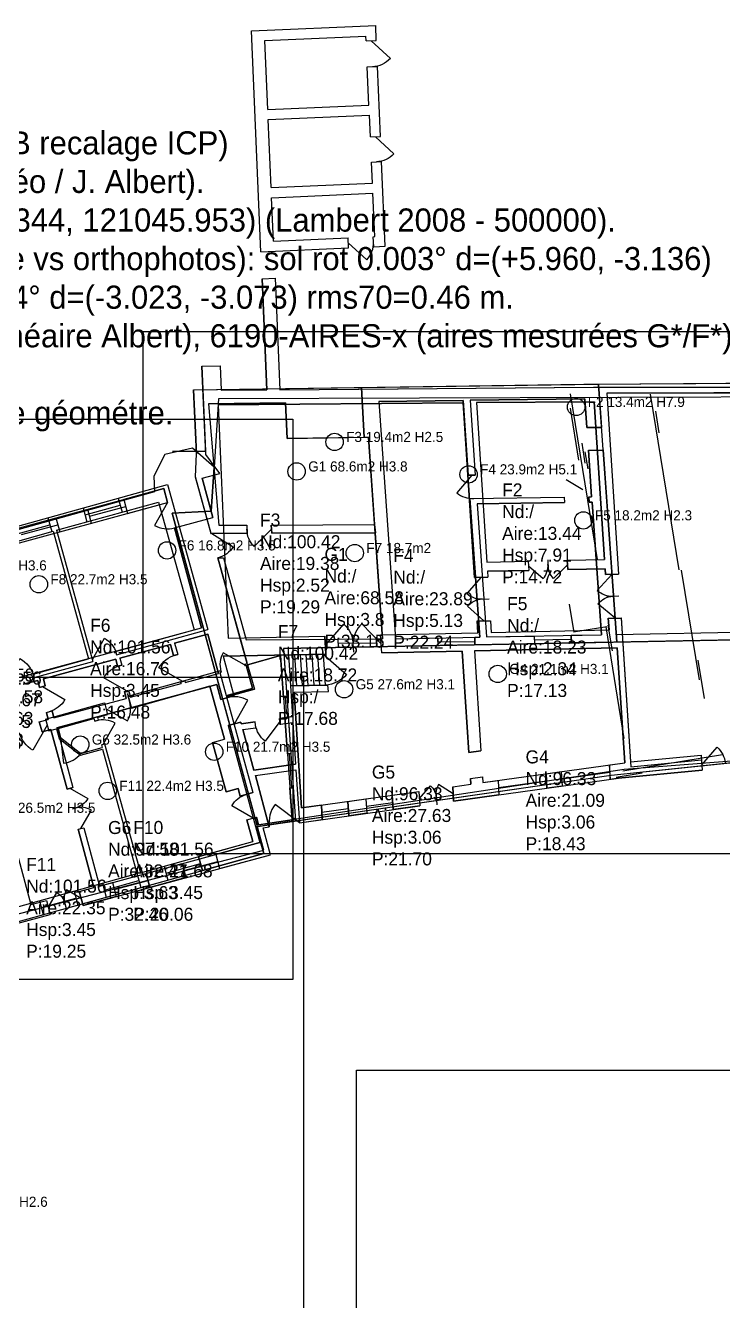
# Model space of a CAD drawing. Header units: metres. Extents: x -105 to 86, y -73 to 82.
# Drawn here: x -15.69 to 8.43, y -8.45 to 35.66 of the extents above; entities that cross this region are included whole.
import ezdxf

# ---------------------------------------------------------------- set-up
doc = ezdxf.new("R2010")
doc.units = ezdxf.units.M
for name, color, linetype in [('6190-AIRES-0', 1, 'Continuous'), ('6190-AIRES-1', 6, 'Continuous'), ('6190-PLAN-0', 1, 'Continuous'), ('6190-PLAN-1', 6, 'Continuous'), ('NAVVIS-FOOTPRINT', 5, 'Continuous'), ('NAVVIS-MURS-0', 7, 'Continuous'), ('NAVVIS-MURS-1', 4, 'Continuous'), ('NAVVIS-PLAN-0', 8, 'Continuous'), ('NAVVIS-PLAN-1', 8, 'Continuous'), ('NAVVIS-ROOM-0', 3, 'Continuous'), ('NAVVIS-ROOM-1', 3, 'Continuous'), ('OVERLAY-NOTES', 7, 'Continuous')]:
    doc.layers.add(name, color=color, linetype=linetype)
picture_1 = doc.add_image_def('image1.png', size_in_pixel=(1632, 2740))
picture_2 = doc.add_image_def('image2.png', size_in_pixel=(1632, 2740))
picture_3 = doc.add_image_def('image3.png', size_in_pixel=(2796, 2789))
picture_4 = doc.add_image_def('image4.png', size_in_pixel=(2796, 2789))
picture_5 = doc.add_image_def('image5.png', size_in_pixel=(2790, 1229))
picture_6 = doc.add_image_def('image6.png', size_in_pixel=(2790, 1229))
picture_7 = doc.add_image_def('image9.png', size_in_pixel=(1883, 1937))
picture_8 = doc.add_image_def('image10.png', size_in_pixel=(1883, 1937))

msp = doc.modelspace()

# ---------------------------------------------------------------- linework, layer by layer
at = {"layer": '6190-PLAN-0'}
for p, q in [((-7.885, 35.47), (-3.589, 35.657)), ((-7.554, 27.837), (-7.885, 35.47)), ((-7.421, 35.14), (-3.924, 35.292)), ((-3.917, 35.122), (-3.924, 35.292)), ((-3.567, 35.137), (-3.589, 35.657)), ((-7.317, 32.752), (-7.421, 35.14)), ((-3.917, 35.122), (-3.567, 35.137)), ((-3.878, 34.223), (-3.528, 34.238)), ((-3.82, 32.904), (-3.878, 34.223)), ((-3.423, 31.82), (-3.528, 34.238)), ((-7.317, 32.752), (-3.82, 32.904)), ((-7.302, 32.403), (-3.805, 32.554)), ((-7.2, 30.055), (-7.302, 32.403)), ((-3.773, 31.805), (-3.805, 32.554)), ((-3.773, 31.805), (-3.423, 31.82)), ((-3.735, 30.936), (-3.385, 30.951)), ((-3.703, 30.207), (-3.735, 30.936)), ((-3.258, 28.024), (-3.385, 30.951)), ((-7.2, 30.055), (-3.703, 30.207)), ((-7.185, 29.705), (-3.688, 29.857)), ((-7.12, 28.207), (-7.185, 29.705)), ((-3.623, 28.358), (-3.688, 29.857)), ((-7.12, 28.207), (-4.542, 28.318)), ((-4.527, 27.969), (-4.542, 28.318)), ((-3.673, 28.356), (-3.623, 28.358)), ((-3.658, 28.006), (-3.673, 28.356)), ((-7.554, 27.837), (-4.527, 27.969)), ((-3.658, 28.006), (-3.258, 28.024)), ((-7.513, 26.898), (-7.064, 26.918)), ((-7.064, 26.918), (-6.897, 23.065)), ((-7.513, 26.898), (-7.347, 23.062)), ((-9.595, 23.884), (-8.964, 23.889)), ((-9.595, 23.884), (-9.467, 20.947)), ((-8.964, 23.889), (-8.928, 23.049)), ((-8.928, 23.049), (-7.347, 23.062)), ((-6.897, 23.065), (3.934, 23.152)), ((3.934, 23.152), (11.784, 23.164)), ((4.398, 22.953), (11.785, 22.964)), ((4.398, 22.953), (4.802, 16.689)), ((-9.036, 22.548), (-0.566, 22.616)), ((-9.036, 22.548), (-8.686, 14.475)), ((-0.566, 22.616), (-0.177, 16.581)), ((-0.106, 22.62), (3.967, 22.652)), ((-0.106, 22.62), (0.249, 17.111)), ((3.967, 22.652), (4.318, 17.2)), ((-10.614, 20.937), (-9.467, 20.947)), ((-9.58, 20.01), (-8.975, 20.174)), ((-9.58, 20.01), (-9.212, 18.649)), ((-17.109, 17.97), (-10.912, 19.649)), ((-10.912, 19.649), (-10.781, 19.166)), ((-16.978, 17.487), (-10.781, 19.166)), ((-13.482, 18.694), (-12.227, 19.034)), ((-12.292, 19.275), (-12.162, 18.792)), ((-14.638, 18.639), (-14.507, 18.157)), ((-13.547, 18.935), (-13.416, 18.452)), ((-10.543, 18.288), (-9.212, 18.649)), ((-15.827, 18.058), (-14.573, 18.398)), ((-10.543, 18.288), (-9.607, 14.833)), ((0.249, 17.111), (1.686, 17.143)), ((0.27, 16.79), (1.707, 16.822)), ((0.27, 16.79), (0.283, 16.591)), ((1.686, 17.143), (1.707, 16.822)), ((2.356, 17.186), (2.376, 16.865)), ((3.027, 17.172), (4.318, 17.2)), ((3.027, 17.172), (3.048, 16.851)), ((3.048, 16.851), (4.339, 16.879)), ((4.339, 16.879), (4.352, 16.679)), ((-0.177, 16.581), (0.283, 16.591)), ((4.352, 16.679), (4.802, 16.689)), ((4.4, 15.93), (4.818, 15.939)), ((-0.129, 15.831), (0.331, 15.841)), ((-0.08, 15.072), (0.38, 15.082)), ((-0.08, 15.072), (-0.054, 14.663)), ((0.38, 15.082), (0.406, 14.673)), ((4.449, 15.171), (4.899, 15.181)), ((4.449, 15.171), (4.475, 14.762)), ((4.899, 15.181), (5.231, 10.031)), ((-15.842, 13.143), (-9.607, 14.833)), ((-10.537, 14.301), (-9.388, 14.612)), ((-9.388, 14.612), (-9.022, 13.261)), ((-4.345, 13.99), (-4.385, 14.609)), ((-3.417, 14.589), (-0.054, 14.663)), ((-3.377, 13.97), (-3.417, 14.589)), ((0.406, 14.673), (4.475, 14.762)), ((-12.429, 13.788), (-10.682, 14.262)), ((-10.682, 14.262), (-10.577, 13.876)), ((-10.537, 14.301), (-10.432, 13.915)), ((-8.686, 14.475), (-5.348, 14.547)), ((-5.308, 13.928), (-5.348, 14.547)), ((-0.179, 14.04), (4.761, 14.148)), ((4.761, 14.148), (5.017, 10.172)), ((-15.073, 13.072), (-12.573, 13.749)), ((-12.573, 13.749), (-12.508, 13.508)), ((-12.429, 13.788), (-12.363, 13.547)), ((-10.577, 13.876), (-10.432, 13.915)), ((-8.865, 13.851), (-5.308, 13.928)), ((-8.865, 13.851), (-8.494, 12.482)), ((-6.599, 13.9), (-6.53, 12.831)), ((-6.399, 13.904), (-6.33, 12.836)), ((-6.199, 13.909), (-6.13, 12.84)), ((-5.999, 13.913), (-5.93, 12.844)), ((-5.799, 13.917), (-5.73, 12.849)), ((-5.598, 13.922), (-5.529, 12.853)), ((-5.398, 13.926), (-5.329, 12.857)), ((-3.377, 13.97), (-0.599, 14.031)), ((-0.599, 14.031), (-0.373, 10.521)), ((-0.179, 14.04), (0.044, 10.579)), ((-12.508, 13.508), (-12.363, 13.547)), ((-10.171, 12.95), (-9.022, 13.261)), ((-15.772, 12.883), (-15.27, 13.019)), ((-15.27, 13.019), (-15.205, 12.777)), ((-15.205, 12.777), (-15.008, 12.83)), ((-15.073, 13.072), (-15.008, 12.83)), ((-15.008, 12.83), (-15.073, 13.072)), ((-14.613, 11.373), (-9.076, 12.873)), ((-12.063, 12.437), (-10.316, 12.91)), ((-10.329, 12.959), (-10.184, 12.998)), ((-10.329, 12.959), (-10.316, 12.91)), ((-10.184, 12.998), (-10.171, 12.95)), ((-9.076, 12.873), (-8.938, 12.362)), ((-6.53, 12.831), (-5.239, 12.859)), ((-6.53, 12.831), (-6.461, 11.765)), ((-5.225, 12.632), (-5.239, 12.859)), ((-14.707, 11.72), (-12.207, 12.398)), ((-12.273, 12.639), (-12.128, 12.678)), ((-12.273, 12.639), (-12.207, 12.398)), ((-12.128, 12.678), (-12.063, 12.437)), ((-8.938, 12.362), (-8.494, 12.482)), ((-6.404, 12.606), (-5.225, 12.632)), ((-6.404, 12.606), (-6.147, 8.614)), ((-14.969, 11.909), (-14.773, 11.962)), ((-14.707, 11.72), (-14.773, 11.962)), ((-14.773, 11.962), (-14.707, 11.72)), ((-15.213, 11.584), (-14.904, 11.667)), ((-15.213, 11.584), (-15.118, 11.236)), ((-14.969, 11.909), (-14.904, 11.667)), ((-8.692, 11.454), (-8.248, 11.575)), ((-8.248, 11.575), (-8.232, 11.515)), ((-8.232, 11.515), (-7.755, 11.582)), ((-7.727, 11.384), (-7.755, 11.582)), ((-6.913, 11.701), (-6.461, 11.765)), ((-6.885, 11.503), (-6.913, 11.701)), ((-6.885, 11.503), (-6.449, 11.565)), ((-6.449, 11.565), (-6.356, 10.124)), ((-15.118, 11.236), (-14.81, 11.32)), ((-14.81, 11.32), (-14.253, 9.264)), ((-14.613, 11.373), (-14.056, 9.317)), ((-8.692, 11.454), (-7.596, 7.41)), ((-8.179, 11.32), (-7.727, 11.384)), ((-8.179, 11.32), (-7.799, 9.92)), ((7.673, 10.269), (7.7, 9.92)), ((-7.799, 9.92), (-6.356, 10.124)), ((-7.747, 9.725), (-6.343, 9.924)), ((-7.747, 9.725), (-7.267, 7.953)), ((-6.343, 9.924), (-6.225, 8.099)), ((2.298, 9.793), (2.33, 9.292)), ((2.824, 9.866), (2.857, 9.366)), ((2.84, 9.616), (4.499, 9.847)), ((4.483, 10.097), (4.515, 9.597)), ((-14.253, 9.264), (-14.056, 9.317)), ((-0.928, 9.342), (-0.896, 8.842)), ((-0.316, 9.63), (-0.303, 9.43)), ((0.102, 9.688), (0.114, 9.488)), ((0.639, 9.561), (0.672, 9.061)), ((0.656, 9.311), (2.314, 9.542)), ((-4.553, 8.837), (-4.521, 8.336)), ((-3.928, 8.924), (-3.895, 8.424)), ((-3.014, 9.052), (-2.982, 8.551)), ((-2.1, 9.179), (-2.068, 8.679)), ((-1.511, 9.217), (-1.479, 8.717)), ((-14.067, 8.579), (-13.87, 8.632)), ((-5.467, 8.709), (-5.435, 8.209)), ((-5.451, 8.459), (-4.537, 8.587)), ((-3.911, 8.674), (-2.998, 8.801)), ((-13.876, 7.874), (-13.679, 7.927)), ((-13.876, 7.874), (-13.329, 5.857)), ((-13.679, 7.927), (-13.133, 5.91)), ((-7.221, 6.994), (-7.473, 7.925)), ((-16.048, 7.286), (-15.501, 5.268)), ((-13.133, 5.91), (-7.596, 7.41)), ((-10.279, 6.683), (-10.149, 6.201)), ((-10.214, 6.442), (-9.046, 6.758)), ((-9.111, 7), (-8.981, 6.517)), ((-11.521, 6.347), (-11.39, 5.864)), ((-13.831, 5.721), (-13.329, 5.857)), ((-12.689, 6.03), (-12.558, 5.548)), ((-12.623, 5.789), (-11.456, 6.105)), ((-15.501, 5.268), (-14.97, 5.412)), ((-14.97, 5.412), (-14.839, 4.93)), ((-14.401, 5.566), (-14.27, 5.084)), ((-13.831, 5.721), (-13.701, 5.238))]:
    msp.add_line(p, q, dxfattribs=at)
for points in [[(-3.742, 35.13), (-3.078, 34.521, -0.198912), (-3.703, 34.23)], [(-3.598, 31.813), (-2.956, 31.225, -0.198912), (-3.56, 30.943)], [(-4.535, 28.144), (-3.893, 27.556, 0.198912), (-3.665, 28.181)], [(-10.781, 19.166), (-11.234, 18.377, 0.198912), (-10.543, 18.288)], [(1.697, 16.982), (2.2, 16.539, 0.198912), (2.366, 17.025)], [(3.038, 17.011), (2.553, 16.546, -0.198912), (2.366, 17.025)], [(0.053, 16.586), (-0.443, 16.021, 0.198912), (0.101, 15.836)], [(4.577, 16.684), (4.069, 16.131, 0.198912), (4.609, 15.934)], [(4.674, 15.176), (4.092, 15.666, -0.198912), (4.609, 15.934)], [(0.15, 15.077), (-0.421, 15.579, -0.198912), (0.101, 15.836)], [(-5.328, 14.238), (-4.691, 14.963, -0.198912), (-4.365, 14.3)], [(-3.397, 14.28), (-4.067, 14.979, 0.198912), (-4.365, 14.3)], [(-10.256, 12.978), (-11.08, 13.451, -0.198912), (-10.505, 13.895)], [(-5.398, 13.926), (-4.594, 13.219, -0.198912), (-5.329, 12.857)], [(-12.2, 12.659), (-12.981, 13.107, -0.198912), (-12.436, 13.527)], [(-15.106, 12.804), (-14.326, 12.356, -0.198912), (-14.871, 11.935)], [(-8.47, 11.515), (-8.002, 12.33, 0.198912), (-8.716, 12.422)], [(-6.899, 11.602), (-7.41, 10.923, -0.198912), (-7.741, 11.483)], [(7.687, 10.095), (8.21, 10.707, -0.198912), (8.489, 10.158)], [(-14.154, 9.291), (-13.538, 8.937, -0.198912), (-13.969, 8.605)], [(-2.084, 8.929), (-1.695, 9.372, -0.198912), (-1.495, 8.967)], [(-0.912, 9.092), (-1.413, 9.416, 0.198912), (-1.495, 8.967)], [(-13.778, 7.901), (-13.414, 8.534, 0.198912), (-13.969, 8.605)], [(-6.225, 8.099), (-7.064, 8.732, 0.198912), (-7.267, 7.953)], [(-13.766, 5.479), (-14.278, 5.773, 0.198912), (-14.335, 5.325)], [(-14.905, 5.171), (-14.611, 5.683, -0.198912), (-14.335, 5.325)]]:
    msp.add_lwpolyline(points, format="xyb", dxfattribs=at)
for points in [[(-15.842, 13.143), (-9.607, 14.833), (-10.543, 18.288), (-9.212, 18.649), (-9.58, 20.01), (-8.975, 20.174), (-9.462, 20.823), (-9.595, 23.884), (-8.964, 23.889), (-8.928, 23.049), (-7.347, 23.062), (-7.513, 26.898), (-7.064, 26.918), (-6.897, 23.065), (-2.812, 23.098), (3.934, 23.152), (11.784, 23.164)], [(-9.595, 23.884), (-9.467, 20.947)], [(11.8, 22.965), (4.398, 22.953), (4.802, 16.689), (4.352, 16.679), (4.339, 16.879), (3.048, 16.851), (3.027, 17.172), (4.318, 17.2), (3.967, 22.652), (-0.106, 22.62), (0.249, 17.111), (1.686, 17.143), (1.707, 16.822), (0.27, 16.79), (0.283, 16.591), (-0.177, 16.581), (-0.566, 22.616), (-9.036, 22.548), (-8.686, 14.475), (-5.348, 14.547), (-5.308, 13.928), (-8.865, 13.851), (-8.494, 12.482), (-8.938, 12.362), (-9.076, 12.873), (-14.613, 11.373), (-14.056, 9.317), (-14.253, 9.264), (-14.81, 11.32), (-15.118, 11.236), (-15.213, 11.584), (-14.904, 11.667), (-14.969, 11.909), (-14.773, 11.962), (-14.707, 11.72), (-12.207, 12.398), (-12.273, 12.639), (-12.117, 12.639), (-12.063, 12.437), (-10.316, 12.91), (-10.329, 12.959), (-10.184, 12.998), (-10.171, 12.95), (-9.022, 13.261), (-9.388, 14.612), (-10.537, 14.301), (-10.432, 13.915), (-10.577, 13.876), (-10.682, 14.262), (-12.429, 13.788), (-12.363, 13.547), (-12.508, 13.508), (-12.573, 13.749), (-15.073, 13.072), (-15.008, 12.83), (-15.205, 12.777), (-15.27, 13.019), (-15.772, 12.883)], [(-0.373, 10.521), (0.044, 10.579)], [(0.114, 9.488), (5.017, 10.172)], [(5.231, 10.031), (7.673, 10.269)], [(4.806, 9.638), (7.7, 9.92)], [(-0.928, 9.342), (-0.303, 9.43)], [(-0.896, 8.842), (4.806, 9.638)], [(-0.316, 9.63), (0.102, 9.688)], [(-6.147, 8.614), (-2.1, 9.179)], [(-6.225, 8.099), (-2.068, 8.679)], [(-7.473, 7.925), (-7.267, 7.953)], [(-13.701, 5.238), (-7.221, 6.994)], [(-20.858, 3.299), (-14.839, 4.93)]]:
    msp.add_lwpolyline(points, dxfattribs=at)
for points in [[(-12.162, 18.792), (-10.781, 19.166), (-10.912, 19.649), (-12.292, 19.275)], [(-3.417, 14.589), (-0.054, 14.663), (-0.08, 15.072), (0.38, 15.082), (0.406, 14.673), (4.475, 14.762), (4.449, 15.171), (4.899, 15.171), (5.22, 10.2), (7.66, 10.438), (7.7, 9.92), (4.806, 9.638), (4.515, 9.597), (4.498, 10.1), (5.017, 10.172), (4.761, 14.148), (-0.179, 14.04), (0.044, 10.579), (-0.373, 10.521), (-0.599, 14.031), (-3.377, 13.97)], [(-8.981, 6.517), (-7.221, 6.994), (-7.473, 7.925), (-7.267, 7.953), (-7.747, 9.725), (-6.343, 9.924), (-6.225, 8.099), (-5.435, 8.209), (-5.467, 8.709), (-6.147, 8.614), (-6.404, 12.606), (-5.225, 12.632), (-5.239, 12.859), (-6.53, 12.831), (-6.461, 11.765), (-6.913, 11.701), (-6.885, 11.503), (-6.449, 11.565), (-6.356, 10.124), (-7.799, 9.92), (-8.179, 11.32), (-7.727, 11.384), (-7.755, 11.582), (-8.232, 11.515), (-8.248, 11.575), (-8.692, 11.454), (-7.596, 7.41), (-9.111, 7)], [(2.857, 9.366), (2.33, 9.292), (2.298, 9.793), (2.824, 9.866)], [(-0.928, 9.342), (-0.303, 9.43), (-0.316, 9.63), (0.102, 9.688), (0.114, 9.488), (0.639, 9.561), (0.672, 9.061), (-0.896, 8.842)], [(-3.895, 8.424), (-4.521, 8.336), (-4.553, 8.837), (-3.928, 8.924)], [(-2.982, 8.551), (-3.014, 9.052), (-2.1, 9.179), (-2.068, 8.679)], [(-13.701, 5.238), (-13.831, 5.721), (-13.329, 5.857), (-13.876, 7.874), (-13.679, 7.927), (-13.133, 5.91), (-12.689, 6.03), (-12.558, 5.548)], [(-13.876, 7.874), (-13.679, 7.927), (-13.133, 5.91), (-12.689, 6.03), (-12.558, 5.548), (-13.701, 5.238), (-13.831, 5.721), (-13.329, 5.857)], [(-11.39, 5.864), (-11.521, 6.347), (-10.279, 6.683), (-10.149, 6.201)]]:
    msp.add_lwpolyline(points, close=True, dxfattribs=at)
at = {"layer": '6190-PLAN-1'}
for p, q in [((-9.889, 23.068), (3.602, 23.254)), ((-9.889, 23.068), (-9.78, 20.848)), ((-9.889, 23.068), (-9.78, 20.848)), ((3.602, 23.254), (11.452, 23.312)), ((4.115, 23.258), (4.22, 21.763)), ((-9.365, 22.576), (-6.708, 22.612)), ((-9.365, 22.576), (-9.007, 18.381)), ((-6.703, 22.612), (-6.643, 21.383)), ((-3.483, 22.657), (-0.569, 22.697)), ((-3.483, 22.657), (-2.907, 14.459)), ((-0.569, 22.697), (-0.387, 20.109)), ((-0.329, 22.7), (3.637, 22.755)), ((-0.329, 22.7), (-0.147, 20.112)), ((3.637, 22.755), (3.708, 21.756)), ((3.708, 21.756), (4.22, 21.763)), ((-6.643, 21.383), (-3.839, 21.422)), ((-3.839, 21.422), (-3.627, 18.404)), ((3.762, 20.976), (4.275, 20.983)), ((3.762, 20.976), (3.875, 19.368)), ((4.275, 20.983), (4.723, 14.607)), ((-9.824, 20.053), (-9.283, 18.1)), ((-0.387, 20.109), (-0.147, 20.112)), ((-24.59, 15.961), (-10.781, 19.788)), ((-10.781, 19.788), (-9.392, 14.777)), ((-14.617, 18.206), (-11.09, 19.184)), ((-13.7, 18.979), (-13.567, 18.497)), ((-13.634, 18.738), (-12.42, 19.075)), ((-12.486, 19.315), (-12.353, 18.834)), ((-11.09, 19.184), (-9.867, 14.77)), ((-0.331, 19.31), (2.924, 19.355)), ((-0.331, 19.31), (0.006, 14.515)), ((-0.077, 19.123), (2.937, 19.165)), ((-0.077, 19.123), (0.246, 14.52)), ((2.924, 19.355), (2.937, 19.165)), ((3.775, 19.366), (3.875, 19.368)), ((3.775, 19.366), (3.789, 19.176)), ((3.789, 19.176), (3.889, 19.178)), ((3.889, 19.178), (4.211, 14.597)), ((-14.915, 18.642), (-14.781, 18.161)), ((-19.503, 16.852), (-14.733, 18.174)), ((-16.062, 18.065), (-14.848, 18.401)), ((-14.733, 18.174), (-13.51, 13.76)), ((-14.617, 18.206), (-13.362, 13.677)), ((-9.283, 18.1), (-8.033, 18.105)), ((-9.007, 18.381), (-8.047, 18.385)), ((-8.047, 18.385), (-8.033, 18.105)), ((-7.196, 18.389), (-3.627, 18.404)), ((-7.196, 18.389), (-7.182, 18.109)), ((-7.182, 18.109), (-3.607, 18.124)), ((-3.607, 18.124), (-3.349, 14.451)), ((-9.04, 17.254), (-8.845, 17.252)), ((-9.04, 17.254), (-8.03, 13.608)), ((-8.845, 17.252), (-8.062, 14.425)), ((4.723, 14.607), (25.061, 15.001)), ((-12.575, 14.019), (-9.867, 14.77)), ((-12.543, 13.904), (-9.392, 14.777)), ((-6.779, 14.12), (25.066, 14.737)), ((0.246, 14.52), (4.211, 14.597)), ((3.171, 14.577), (3.176, 14.313)), ((-8.062, 14.425), (-3.349, 14.451)), ((-6.779, 14.12), (-6.36, 8.158)), ((-4.902, 14.445), (-4.888, 14.157)), ((-4.895, 14.301), (-3.554, 14.316)), ((-3.561, 14.45), (-3.548, 14.183)), ((-2.907, 14.459), (0.006, 14.515)), ((-1.444, 14.487), (-1.439, 14.223)), ((-1.441, 14.355), (-0.161, 14.363)), ((-0.164, 14.512), (-0.159, 14.248)), ((1.891, 14.552), (1.896, 14.288)), ((1.894, 14.42), (3.173, 14.445)), ((-15.427, 13.229), (-13.51, 13.76)), ((-15.395, 13.113), (-13.362, 13.677)), ((-12.575, 14.019), (-12.543, 13.904)), ((-8.017, 13.56), (-6.873, 13.877)), ((-6.873, 13.877), (-6.474, 8.2)), ((-12.145, 12.468), (-8.946, 13.355)), ((-8.98, 13.293), (-8.932, 13.306)), ((-8.98, 13.293), (-8.759, 12.493)), ((-8.946, 13.355), (-8.932, 13.306)), ((-8.126, 13.582), (-8.03, 13.608)), ((-8.126, 13.582), (-8.113, 13.533)), ((-8.113, 13.533), (-8.065, 13.547)), ((-8.065, 13.547), (-7.843, 12.747)), ((-8.017, 13.56), (-7.782, 12.712)), ((-15.427, 13.229), (-15.395, 13.113)), ((-12.033, 12.063), (-9.325, 12.814)), ((-9.325, 12.814), (-8.817, 10.983)), ((-12.145, 12.468), (-12.033, 12.063)), ((-8.759, 12.493), (-7.843, 12.747)), ((-8.745, 12.445), (-7.782, 12.712)), ((-8.745, 12.445), (-7.829, 9.14)), ((-6.771, 12.431), (-6.661, 12.439)), ((-6.716, 12.435), (-6.68, 11.929)), ((-14.997, 11.677), (-12.964, 12.241)), ((-12.964, 12.241), (-12.852, 11.836)), ((-6.736, 11.925), (-6.625, 11.933)), ((-14.997, 11.677), (-14.198, 11.899)), ((-14.997, 11.677), (-14.885, 11.273)), ((-14.567, 11.361), (-13.324, 11.705)), ((-13.324, 11.705), (-13.297, 11.609)), ((-13.297, 11.609), (-13.182, 11.641)), ((-13.208, 11.737), (-12.852, 11.836)), ((-13.208, 11.737), (-13.182, 11.641)), ((-14.885, 11.273), (-14.615, 11.347)), ((-14.615, 11.347), (-14.522, 11.01)), ((-14.567, 11.361), (-14.478, 11.039)), ((-14.478, 11.039), (-13.78, 10.489)), ((-14.522, 11.01), (-13.792, 10.434)), ((-13.792, 10.434), (-13.03, 10.645)), ((-13.78, 10.489), (-13.044, 10.693)), ((-13.07, 10.79), (-12.955, 10.822)), ((-13.07, 10.79), (-13.044, 10.693)), ((-13.03, 10.645), (-11.703, 5.856)), ((-12.955, 10.822), (-11.721, 6.37)), ((-9.232, 10.868), (-8.817, 10.983)), ((-9.232, 10.868), (-8.759, 9.162)), ((-6.636, 10.479), (-6.525, 10.487)), ((-6.581, 10.483), (-6.496, 9.306)), ((-8.759, 9.162), (-8.345, 9.277)), ((-8.345, 9.277), (-8.272, 9.017)), ((-6.551, 9.302), (-6.441, 9.31)), ((-8.272, 9.017), (-7.829, 9.14)), ((-8.045, 8.198), (-7.708, 8.291)), ((-8.045, 8.198), (-7.837, 7.446)), ((-7.459, 7.032), (-7.717, 7.961)), ((-7.636, 8.031), (-7.708, 8.291)), ((-7.636, 8.031), (-6.474, 8.2)), ((-7.511, 7.991), (-6.47, 8.142)), ((-11.721, 6.37), (-7.837, 7.446)), ((-10.835, 6.356), (-9.64, 6.687)), ((-9.707, 6.928), (-9.573, 6.446)), ((-15.922, 5.205), (-11.836, 6.338)), ((-10.902, 6.597), (-10.768, 6.115)), ((-13.031, 6.006), (-12.898, 5.525)), ((-12.964, 5.765), (-11.77, 6.097)), ((-15.209, 5.403), (-15.076, 4.921)), ((-15.142, 5.162), (-13.947, 5.493)), ((-14.014, 5.734), (-13.881, 5.252))]:
    msp.add_line(p, q, dxfattribs=at)
for points in [[(4.115, 23.258), (11.452, 23.312), (24.31, 24.394), (25.066, 14.737), (4.741, 14.343)], [(-9.817, 20.055), (-9.78, 20.848), (-9.889, 23.068), (-4.076, 23.148), (-4.076, 23.148), (-3.991, 21.419), (-6.643, 21.383), (-6.703, 22.612), (-9.365, 22.576), (-9.007, 18.381), (-8.047, 18.385), (-8.033, 18.105), (-9.275, 18.1)], [(-3.548, 14.183), (-3.561, 14.45), (-3.349, 14.452), (-3.839, 21.422), (-3.991, 21.419), (-4.076, 23.148), (4.115, 23.258), (4.22, 21.763), (3.708, 21.756), (3.637, 22.755), (-0.329, 22.7), (-0.147, 20.112), (-0.387, 20.109), (-0.569, 22.697), (-3.483, 22.657), (-2.907, 14.459), (-1.451, 14.487), (-1.439, 14.223)], [(3.176, 14.313), (3.171, 14.577), (4.211, 14.597), (3.889, 19.178), (3.789, 19.176), (3.775, 19.366), (3.875, 19.368), (3.762, 20.976), (4.275, 20.979), (4.741, 14.343)], [(-0.159, 14.248), (-0.16, 14.512), (0.006, 14.515), (-0.331, 19.31), (2.924, 19.355), (2.937, 19.165), (-0.077, 19.123), (0.246, 14.52), (1.891, 14.552), (1.896, 14.288)], [(-7.196, 18.389), (-3.627, 18.404), (-3.6, 18.124), (-7.182, 18.109)], [(-12.145, 12.468), (-8.946, 13.355), (-8.932, 13.306), (-8.98, 13.293), (-8.759, 12.493), (-7.861, 12.742), (-7.843, 12.747), (-8.065, 13.547), (-8.113, 13.533), (-8.126, 13.582), (-8.03, 13.608), (-8.256, 14.424), (-9.04, 17.254), (-8.845, 17.252), (-8.062, 14.425), (-4.902, 14.439), (-4.888, 14.157), (-6.779, 14.12), (-6.661, 12.439), (-6.771, 12.431), (-6.873, 13.877), (-8.017, 13.56), (-7.782, 12.712), (-8.745, 12.445), (-7.829, 9.14), (-8.272, 9.017), (-8.345, 9.277), (-8.759, 9.162), (-9.232, 10.868), (-8.817, 10.983), (-9.325, 12.814), (-12.033, 12.063)], [(-6.636, 10.479), (-6.736, 11.925), (-6.625, 11.933), (-6.525, 10.487)], [(-6.441, 9.31), (-6.36, 8.158), (-7.717, 7.961), (-7.459, 7.032), (-9.573, 6.446), (-9.707, 6.928), (-7.837, 7.446), (-8.045, 8.198), (-7.708, 8.291), (-7.636, 8.031), (-6.474, 8.2), (-6.551, 9.302)]]:
    msp.add_lwpolyline(points, close=True, dxfattribs=at)
for points in [[(-0.267, 20.111), (-0.786, 19.499, 0.198912), (-0.202, 19.311)], [(-9.249, 18.1), (-8.509, 17.639, -0.195406), (-9.04, 17.254)], [(-7.189, 18.249), (-7.788, 17.645, -0.198912), (-8.04, 18.245)], [(-13.378, 13.735), (-12.959, 14.474, -0.198912), (-12.559, 13.962)], [(-16.375, 12.904), (-15.882, 13.774, -0.198912), (-15.411, 13.171)], [(-8.12, 13.558), (-8.859, 13.976, 0.198912), (-8.939, 13.331)], [(-12.908, 12.038), (-12.168, 11.62, 0.198912), (-12.089, 12.265)], [(-14.941, 11.475), (-15.434, 10.605, -0.198912), (-15.905, 11.208)], [(-13.012, 10.806), (-12.594, 11.545, 0.198912), (-13.24, 11.625)], [(-14.478, 11.039), (-14.374, 10.157, 0.198912), (-13.78, 10.489)], [(-7.824, 8.259), (-8.564, 8.678, -0.198912), (-8.051, 9.078)]]:
    msp.add_lwpolyline(points, format="xyb", dxfattribs=at)
for points in [[(25.066, 14.737), (-6.779, 14.12), (-6.36, 8.158), (4.552, 9.745), (9.554, 10.262)], [(4.552, 9.745), (9.046, 10.21)], [(-2.316, 8.746), (4.552, 9.745)], [(-6.47, 8.142), (-2.316, 8.746)], [(-7.717, 7.961), (-7.511, 7.991)], [(-21.557, 3.124), (-7.459, 7.032)], [(-13.929, 5.239), (-7.459, 7.032)]]:
    msp.add_lwpolyline(points, dxfattribs=at)
at = {"layer": 'NAVVIS-FOOTPRINT'}
for points in [[(-9.023, 22.755), (-9.171, 20.393), (-9.272, 18.865), (-10.623, 18.802), (-7.693, 8.02), (4.997, 9.946), (28.397, 11.776), (28.011, 14.585), (25.189, 14.353), (24.594, 24.08), (11.824, 22.818), (-9.023, 22.755)], [(-24.275, 15.923), (-23.32, 12.128), (-20.838, 3.677), (-7.456, 7.149), (-10.623, 18.802), (-9.272, 18.865), (-9.171, 20.393), (-9.916, 21.05), (-10.876, 20.823), (-11.254, 20.077), (-11.229, 19.534), (-24.275, 15.923)]]:
    msp.add_lwpolyline(points, close=True, dxfattribs=at)
at = {"layer": 'NAVVIS-MURS-0'}
for p, q in [((4.078, 17.201), (3.145, 22.927)), ((3.435, 20.631), (3.142, 22.429)), ((3.656, 20.532), (3.544, 21.22)), ((3.749, 20.329), (3.652, 20.923)), ((3.575, 19.601), (3, 19.951)), ((3.261, 14.748), (3.114, 15.653)), ((3.251, 14.698), (4.399, 14.885)), ((5.002, 11.011), (4.373, 14.869)), ((4.593, 14.035), (4.448, 14.927)), ((4.951, 9.895), (8.399, 10.457)), ((4.725, 9.677), (5.626, 9.824))]:
    msp.add_line(p, q, dxfattribs=at)
at = {"layer": 'NAVVIS-MURS-1'}
for p, q in [((6.896, 16.846), (5.907, 22.918)), ((6.211, 21.582), (6.09, 22.323)), ((7.602, 13.042), (6.985, 16.831)), ((7.776, 12.396), (7.56, 13.723))]:
    msp.add_line(p, q, dxfattribs=at)
at = {"layer": 'NAVVIS-ROOM-0'}
for centre in [(-6.32, 20.24), (0.63, 13.24), (-4.68, 12.71), (-13.8, 10.8)]:
    msp.add_circle(centre, 0.3, dxfattribs=at)
at = {"layer": 'NAVVIS-ROOM-1'}
for centre in [(3.34, 22.47), (-5.01, 21.26), (-0.38, 20.14), (3.59, 18.55), (-10.8, 17.51), (-4.31, 17.42), (-15.23, 16.34), (-9.17, 10.55), (-12.85, 9.2)]:
    msp.add_circle(centre, 0.3, dxfattribs=at)

# ---------------------------------------------------------------- texts
at = {"layer": '6190-AIRES-0', "char_height": 0.45, "attachment_point": 1}
for s, insert in [('G1\\PNd:/\\PAire:68.58\\PHsp:3.8\\PP:33.15', (-5.357, 17.6)), ('G3\\PNd:97.58\\PAire:66.58\\PHsp:3.63\\PP:66.58', (-17.827, 14.179)), ('G4\\PNd:96.33\\PAire:21.09\\PHsp:3.06\\PP:18.43', (1.591, 10.599)), ('G5\\PNd:96.33\\PAire:27.63\\PHsp:3.06\\PP:21.70', (-3.72, 10.074)), ('G6\\PNd:97.58\\PAire:32.47\\PHsp:3.63\\PP:32.46', (-12.837, 8.158))]:
    msp.add_mtext(s, dxfattribs=dict(at, insert=insert))
at = {"layer": '6190-AIRES-1', "char_height": 0.45, "attachment_point": 1}
for s, insert in [('F2\\PNd:/\\PAire:13.44\\PHsp:7.91\\PP:14.72', (0.781, 19.827)), ('F3\\PNd:100.42\\PAire:19.38\\PHsp:2.52\\PP:19.29', (-7.585, 18.787)), ('F4\\PNd:/\\PAire:23.89\\PHsp:5.13\\PP:22.24', (-2.98, 17.566)), ('F5\\PNd:/\\PAire:18.23\\PHsp:2.34\\PP:17.13', (0.953, 15.896)), ('F6\\PNd:101.56\\PAire:16.76\\PHsp:3.45\\PP:16.48', (-13.457, 15.149)), ('F7\\PNd:100.42\\PAire:18.72\\PHsp:/\\PP:17.68', (-6.97, 14.931)), ('F8\\PNd:101.56\\PAire:22.67\\PHsp:3.45\\PP:19.06', (-17.908, 14.073)), ('F10\\PNd:101.56\\PAire:21.68\\PHsp:3.45\\PP:20.06', (-11.967, 8.16)), ('F11\\PNd:101.56\\PAire:22.35\\PHsp:3.45\\PP:19.25', (-15.668, 6.882))]:
    msp.add_mtext(s, dxfattribs=dict(at, insert=insert))
at = {"layer": 'NAVVIS-ROOM-0'}
for s, p in [('G1 68.6m2 H3.8', (-5.92, 20.24)), ('G3 66.6m2 H3.6', (-18.39, 16.82)), ('G4 21.1m2 H3.1', (1.03, 13.24)), ('G5 27.6m2 H3.1', (-4.28, 12.71)), ('G6 32.5m2 H3.6', (-13.4, 10.8))]:
    msp.add_text(s, height=0.35, dxfattribs=at).set_placement(p)
at = {"layer": 'NAVVIS-ROOM-1'}
for s, p in [('F2 13.4m2 H7.9', (3.74, 22.47)), ('F3 19.4m2 H2.5', (-4.61, 21.26)), ('F4 23.9m2 H5.1', (0.02, 20.14)), ('F5 18.2m2 H2.3', (3.99, 18.55)), ('F6 16.8m2 H3.5', (-10.4, 17.51)), ('F7 18.7m2', (-3.91, 17.42)), ('F8 22.7m2 H3.5', (-14.83, 16.34)), ('F10 21.7m2 H3.5', (-8.77, 10.55)), ('F11 22.4m2 H3.5', (-12.45, 9.2)), ('F12 26.5m2 H3.5', (-16.89, 8.44)), ('F17 27.1m2 H2.6', (-18.54, -5.18))]:
    msp.add_text(s, height=0.35, dxfattribs=at).set_placement(p)
at = {"layer": 'OVERLAY-NOTES', "insert": (-45, 32), "char_height": 0.8, "width": 55, "attachment_point": 1}
msp.add_mtext('SUPERPOSITION — Document de travail (2026-06-11, rev. B recalage ICP)\\PNavVis (existant, scan 3D ImmoPass) vs plan 6190 (Immo-Géo / J. Albert).\\PCadre: NavVis-local, métres. 6190 = NavVis-local + (117027.344, 121045.953) (Lambert 2008 - 500000).\\PRecalage par feuille (ICP contours -> emprises NavVis, valide vs orthophotos): sol rot 0.003° d=(+5.960, -3.136) rms70=0.64 m; étage (déport feuille -3205.5 m en X) rot 0.334° d=(-3.023, -3.073) rms70=0.46 m.\\PCalques: NAVVIS-MURS-x (murs scannés), 6190-PLAN-x (linéaire Albert), 6190-AIRES-x (aires mesurées G*/F*), NAVVIS-PLAN-x (orthophotos).\\PNE PAS UTILISER POUR ACTE — valeurs à confirmer par le géométre.', dxfattribs=at)

# ---------------------------------------------------------------- pictures from other files: only their frames are drawn
at = {"layer": 'NAVVIS-PLAN-0'}
image = msp.add_image(picture_5, insert=(-11.623, 7.02), size_in_units=(41.02, 18.06), dxfattribs=at)
image = msp.add_image(picture_7, insert=(-25.275, 2.678), size_in_units=(18.82, 19.37), dxfattribs=at)
image = msp.add_image(picture_1, insert=(-43.179, -49.13), size_in_units=(37.09, 62.26), dxfattribs=at)
image = msp.add_image(picture_3, insert=(-4.255, -40.291), size_in_units=(39.93, 39.83), dxfattribs=at)
at = {"layer": 'NAVVIS-PLAN-1'}
image = msp.add_image(picture_6, insert=(-11.623, 7.02), size_in_units=(41.02, 18.06), dxfattribs=at)
image = msp.add_image(picture_8, insert=(-25.275, 2.678), size_in_units=(18.82, 19.37), dxfattribs=at)
image = msp.add_image(picture_2, insert=(-43.179, -49.13), size_in_units=(37.09, 62.26), dxfattribs=at)
image = msp.add_image(picture_4, insert=(-4.255, -40.291), size_in_units=(39.93, 39.83), dxfattribs=at)

doc.saveas('drawing.dxf')
